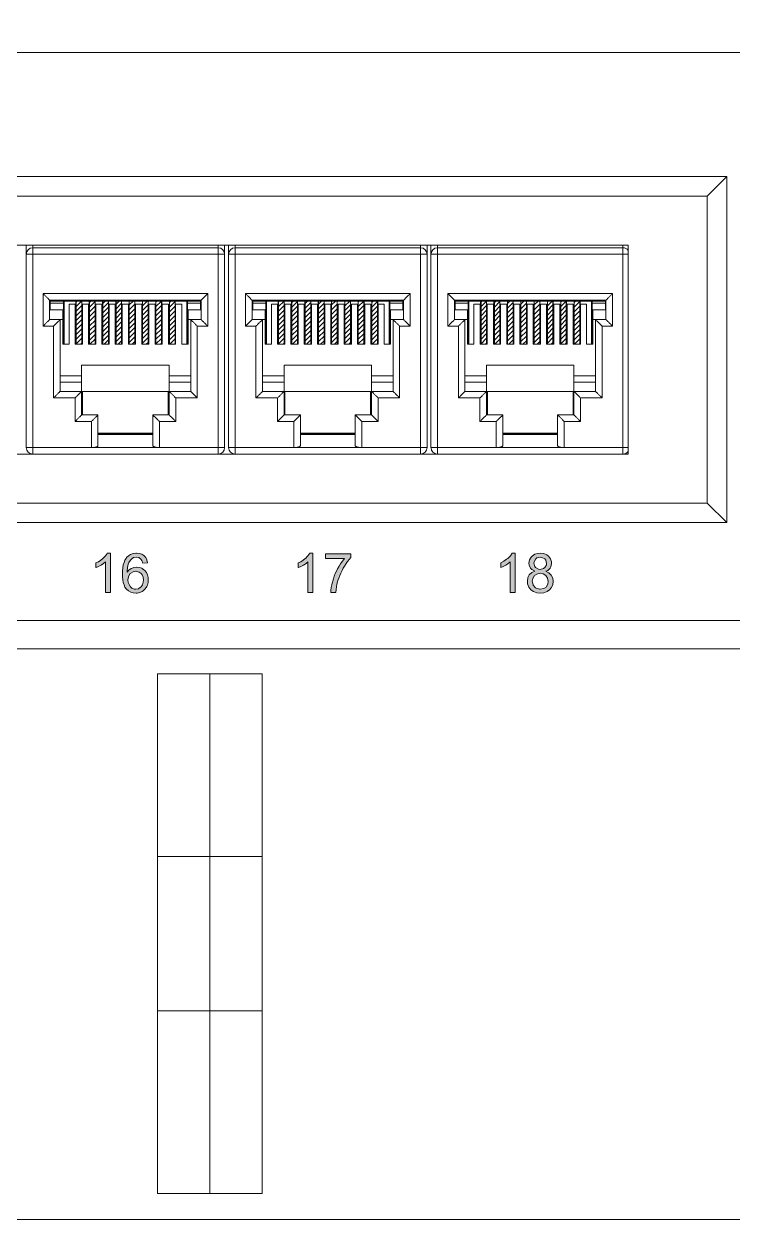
# Model space of a CAD drawing. Header units: millimetres. Extents: x 1256 to 2931, y 3298 to 3694.
# Drawn here: x 1464.18 to 1476.54, y 3593.51 to 3614.61 of the extents above; entities that cross this region are included whole.
import ezdxf

# ---------------------------------------------------------------- set-up
doc = ezdxf.new("R2010")
doc.units = ezdxf.units.MM
doc.layers.get('0').update_dxf_attribs({"color": 250, "lineweight": 5})
for name, color, linetype, lineweight in [('(B) 1U - NVR', 250, 'Continuous', 5), ('(B) 1U - Patch Panel nº', 250, 'Continuous', 5), ('(C)1U - Gestion Cable', 250, 'Continuous', 5)]:
    doc.layers.add(name, color=color, linetype=linetype, lineweight=lineweight)
pattern_1 = [(45, (22676.06038, 105.91026), (-0.166441777, 0.166441777), [])]
pattern_2 = [(45, (22690.42438, 105.91026), (-0.166441777, 0.166441777), [])]
pattern_3 = [(45, (22704.78838, 105.91026), (-0.166441777, 0.166441777), [])]

# ---------------------------------------------------------------- blocks, each defined once
blk = doc.blocks.new('1U - Peine Cable Rack')
at = {"layer": '(C)1U - Gestion Cable'}
blk.add_lwpolyline([(-5.8, 37.7), (466.8, 37.7, -0.414214), (471.8, 32.7), (471.8, -1, -0.414214), (466.8, -6), (-5.8, -6, -0.414214), (-10.8, -1), (-10.8, 32.7, -0.414214)], format="xyb", close=True, dxfattribs=at)
for points in [[(299, 35.8), (295, 35.8), (295, 21.8), (299, 21.8)], [(299, 35.8), (303, 35.8), (303, 21.8), (299, 21.8)], [(299, 21.8), (295, 21.8), (295, 10), (299, 10)], [(299, 21.8), (303, 21.8), (303, 10), (299, 10)], [(299, 10), (295, 10), (295, -4), (299, -4)], [(299, 10), (303, 10), (303, -4), (299, -4)]]:
    blk.add_lwpolyline(points, close=True, dxfattribs=at)
blk = doc.blocks.new('1U - Patch Panel 24P RJ45')
at = {"layer": '(B) 1U - Patch Panel nº', "lineweight": 5}
h = blk.add_hatch(dxfattribs=at)
h.set_pattern_fill('ANSI31', color=250, scale=0.074137, style=0)
h.set_pattern_definition(pattern_1)
h.paths.add_polyline_path([(23317.461, 717.034), (23317.147, 717.034), (23317.064, 717.026), (23317.064, 713.968), (23317.461, 713.968)])
h = blk.add_hatch(dxfattribs=at)
h.set_pattern_fill('ANSI31', color=250, scale=0.074137, style=0)
h.set_pattern_definition(pattern_1)
h.paths.add_polyline_path([(23318.404, 717.034), (23318.071, 717.034), (23318.007, 717.029), (23318.007, 713.968), (23318.404, 713.968)])
h.paths.add_polyline_path([(23319.343, 717.034), (23318.945, 717.034), (23318.945, 713.968), (23319.343, 713.968)])
h.paths.add_polyline_path([(23320.286, 717.034), (23319.888, 717.034), (23319.888, 713.968), (23320.286, 713.968)])
h.paths.add_polyline_path([(23321.224, 717.034), (23320.826, 717.034), (23320.826, 713.968), (23321.224, 713.968)])
h.paths.add_polyline_path([(23321.77, 713.968), (23322.169, 713.968), (23322.169, 717.034), (23321.77, 717.034)])
h.paths.add_polyline_path([(23322.718, 713.968), (23323.115, 713.968), (23323.115, 717.034), (23322.718, 717.034)])
h = blk.add_hatch(dxfattribs=at)
h.set_pattern_fill('ANSI31', color=250, scale=0.074137, style=0)
h.set_pattern_definition(pattern_1)
h.paths.add_polyline_path([(23323.676, 713.968), (23324.074, 713.968), (23324.074, 717.033), (23324.048, 717.034), (23323.676, 717.034)])
h = blk.add_hatch(dxfattribs=at)
h.set_pattern_fill('ANSI31', color=250, scale=0.074137, style=0)
h.set_pattern_definition(pattern_2)
h.paths.add_polyline_path([(23331.825, 717.034), (23331.511, 717.034), (23331.428, 717.026), (23331.428, 713.968), (23331.825, 713.968)])
h = blk.add_hatch(dxfattribs=at)
h.set_pattern_fill('ANSI31', color=250, scale=0.074137, style=0)
h.set_pattern_definition(pattern_2)
h.paths.add_polyline_path([(23332.768, 717.034), (23332.435, 717.034), (23332.371, 717.029), (23332.371, 713.968), (23332.768, 713.968)])
h.paths.add_polyline_path([(23333.707, 717.034), (23333.309, 717.034), (23333.309, 713.968), (23333.707, 713.968)])
h.paths.add_polyline_path([(23334.65, 717.034), (23334.252, 717.034), (23334.252, 713.968), (23334.65, 713.968)])
h.paths.add_polyline_path([(23335.588, 717.034), (23335.19, 717.034), (23335.19, 713.968), (23335.588, 713.968)])
h.paths.add_polyline_path([(23336.134, 713.968), (23336.533, 713.968), (23336.533, 717.034), (23336.134, 717.034)])
h.paths.add_polyline_path([(23337.082, 713.968), (23337.479, 713.968), (23337.479, 717.034), (23337.082, 717.034)])
h = blk.add_hatch(dxfattribs=at)
h.set_pattern_fill('ANSI31', color=250, scale=0.074137, style=0)
h.set_pattern_definition(pattern_2)
h.paths.add_polyline_path([(23338.04, 713.968), (23338.438, 713.968), (23338.438, 717.033), (23338.412, 717.034), (23338.04, 717.034)])
h = blk.add_hatch(dxfattribs=at)
h.set_pattern_fill('ANSI31', color=250, scale=0.074137, style=0)
h.set_pattern_definition(pattern_3)
h.paths.add_polyline_path([(23346.189, 717.034), (23345.875, 717.034), (23345.792, 717.026), (23345.792, 713.968), (23346.189, 713.968)])
h = blk.add_hatch(dxfattribs=at)
h.set_pattern_fill('ANSI31', color=250, scale=0.074137, style=0)
h.set_pattern_definition(pattern_3)
h.paths.add_polyline_path([(23347.132, 717.034), (23346.799, 717.034), (23346.735, 717.029), (23346.735, 713.968), (23347.132, 713.968)])
h.paths.add_polyline_path([(23348.071, 717.034), (23347.673, 717.034), (23347.673, 713.968), (23348.071, 713.968)])
h.paths.add_polyline_path([(23349.014, 717.034), (23348.616, 717.034), (23348.616, 713.968), (23349.014, 713.968)])
h.paths.add_polyline_path([(23349.952, 717.034), (23349.554, 717.034), (23349.554, 713.968), (23349.952, 713.968)])
h.paths.add_polyline_path([(23350.498, 713.968), (23350.897, 713.968), (23350.897, 717.034), (23350.498, 717.034)])
h.paths.add_polyline_path([(23351.446, 713.968), (23351.843, 713.968), (23351.843, 717.034), (23351.446, 717.034)])
h = blk.add_hatch(dxfattribs=at)
h.set_pattern_fill('ANSI31', color=250, scale=0.074137, style=0)
h.set_pattern_definition(pattern_3)
h.paths.add_polyline_path([(23352.404, 713.968), (23352.802, 713.968), (23352.802, 717.033), (23352.776, 717.034), (23352.404, 717.034)])
h = blk.add_hatch(color=250, dxfattribs=at)
h.paths.add_polyline_path([(23319.486, 699.138), (23319.265, 699.138), (23319.225, 699.065), (23319.112, 698.917), (23318.961, 698.766), (23318.946, 698.753), (23318.801, 698.638), (23318.637, 698.533), (23318.462, 698.44), (23318.462, 698.111), (23318.474, 698.116), (23318.637, 698.186), (23318.821, 698.287), (23318.836, 698.294), (23319.006, 698.407), (23319.144, 698.523), (23319.144, 696.346), (23319.486, 696.346)])
h.paths.add_polyline_path([(23321.717, 699.06), (23321.539, 699.117), (23321.338, 699.138), (23321.288, 699.138), (23321.095, 699.11), (23320.924, 699.05), (23320.771, 698.952), (23320.641, 698.819), (23320.598, 698.764), (23320.52, 698.63), (23320.457, 698.475), (23320.407, 698.299), (23320.372, 698.103), (23320.349, 697.885), (23320.342, 697.649), (23320.347, 697.468), (23320.367, 697.25), (23320.405, 697.054), (23320.457, 696.881), (23320.525, 696.735), (23320.613, 696.615), (23320.638, 696.585), (23320.779, 696.459), (23320.937, 696.371), (23321.017, 696.346), (23321.595, 696.346), (23321.755, 696.419), (23321.825, 696.467), (23321.958, 696.597), (23322.064, 696.763), (23322.112, 696.871), (23322.159, 697.054), (23322.177, 697.25), (23322.167, 697.403), (23322.124, 697.591), (23322.049, 697.754), (23321.938, 697.9), (23321.873, 697.963), (23321.717, 698.066), (23321.544, 698.128), (23321.356, 698.151), (23321.351, 698.151), (23321.163, 698.126), (23320.982, 698.058), (23320.957, 698.046), (23320.806, 697.933), (23320.681, 697.779), (23320.683, 697.875), (23320.701, 698.091), (23320.731, 698.274), (23320.779, 698.422), (23320.801, 698.475), (23320.904, 698.641), (23321.032, 698.766), (23321.13, 698.821), (23321.321, 698.857), (23321.507, 698.821), (23321.66, 698.711), (23321.72, 698.62), (23321.788, 698.42), (23322.127, 698.447), (23322.127, 698.457), (23322.079, 698.653), (23321.996, 698.819), (23321.878, 698.954), (23321.868, 698.962)])
h.paths.add_polyline_path([(23321.348, 697.845), (23321.527, 697.797), (23321.675, 697.684), (23321.738, 697.601), (23321.805, 697.433), (23321.828, 697.23), (23321.818, 697.082), (23321.768, 696.901), (23321.672, 696.755), (23321.637, 696.718), (23321.481, 696.615), (23321.301, 696.58), (23321.195, 696.592), (23321.02, 696.665), (23320.919, 696.748), (23320.811, 696.911), (23320.759, 697.059), (23320.736, 697.247), (23320.741, 697.355), (23320.794, 697.536), (23320.897, 697.684), (23320.942, 697.727), (23321.102, 697.817), (23321.288, 697.85)], flags=16)
h.paths.add_polyline_path([(23321.584, 696.341), (23321.595, 696.346), (23321.017, 696.346), (23321.112, 696.316), (23321.308, 696.298), (23321.396, 696.303)])
h = blk.add_hatch(color=250, dxfattribs=at)
h.paths.add_polyline_path([(23333.849, 699.138), (23333.628, 699.138), (23333.587, 699.065), (23333.477, 698.917), (23333.326, 698.766), (23333.311, 698.753), (23333.163, 698.638), (23333.003, 698.533), (23332.824, 698.44), (23332.824, 698.111), (23332.837, 698.116), (23333.003, 698.186), (23333.186, 698.287), (23333.198, 698.294), (23333.372, 698.407), (23333.507, 698.523), (23333.507, 696.346), (23333.849, 696.346)])
h.paths.add_polyline_path([(23336.542, 699.09), (23334.745, 699.09), (23334.745, 698.764), (23336.105, 698.764), (23336.043, 698.691), (23335.932, 698.548), (23335.824, 698.389), (23335.719, 698.219), (23335.616, 698.036), (23335.528, 697.862), (23335.448, 697.687), (23335.377, 697.506), (23335.315, 697.325), (23335.262, 697.139), (23335.252, 697.104), (23335.202, 696.891), (23335.166, 696.693), (23335.141, 696.512), (23335.134, 696.346), (23335.482, 696.346), (23335.503, 696.552), (23335.53, 696.748), (23335.568, 696.934), (23335.613, 697.112), (23335.636, 697.187), (23335.696, 697.368), (23335.764, 697.549), (23335.842, 697.724), (23335.925, 697.9), (23336.017, 698.073), (23336.1, 698.219), (23336.211, 698.395), (23336.321, 698.555), (23336.432, 698.698), (23336.542, 698.826)])
h = blk.add_hatch(color=250, dxfattribs=at)
h.paths.add_polyline_path([(23348.21, 699.138), (23347.989, 699.138), (23347.87, 698.957), (23347.684, 698.767), (23347.609, 698.701), (23347.411, 698.559), (23347.185, 698.44), (23347.185, 698.109), (23347.313, 698.162), (23347.548, 698.285), (23347.684, 698.374), (23347.866, 698.519), (23347.866, 696.346), (23348.21, 696.346)])
h.paths.add_polyline_path([(23350.79, 698.511), (23350.719, 698.736), (23350.573, 698.926), (23350.459, 699.019), (23350.242, 699.107), (23349.986, 699.138), (23349.827, 699.125), (23349.597, 699.058), (23349.407, 698.93), (23349.345, 698.864), (23349.231, 698.661), (23349.191, 698.422), (23349.2, 698.294), (23349.292, 698.073), (23349.385, 697.976), (23349.606, 697.852), (23349.39, 697.764), (23349.217, 697.605), (23349.111, 697.402), (23349.076, 697.15), (23349.098, 696.951), (23349.182, 696.73), (23349.332, 696.545), (23349.332, 696.54), (23349.518, 696.408), (23349.68, 696.346), (23350.309, 696.346), (23350.472, 696.408), (23350.657, 696.54), (23350.777, 696.686), (23350.874, 696.898), (23350.909, 697.141), (23350.878, 697.371), (23350.777, 697.583), (23350.613, 697.742), (23350.383, 697.852), (23350.525, 697.919), (23350.693, 698.073), (23350.746, 698.17), (23350.794, 698.409)])
h.paths.add_polyline_path([(23350.445, 698.413), (23350.432, 698.316), (23350.317, 698.109), (23350.229, 698.042), (23349.995, 697.985), (23349.867, 697.998), (23349.663, 698.109), (23349.597, 698.197), (23349.54, 698.431), (23349.549, 698.528), (23349.668, 698.731), (23349.756, 698.798), (23349.99, 698.855), (23350.11, 698.842), (23350.317, 698.731), (23350.383, 698.643)], flags=16)
h.paths.add_polyline_path([(23350.198, 697.671), (23350.397, 697.543), (23350.512, 697.375), (23350.56, 697.137), (23350.525, 696.934), (23350.401, 696.735), (23350.238, 696.624), (23349.995, 696.58), (23349.933, 696.58), (23349.703, 696.655), (23349.655, 696.686), (23349.5, 696.867), (23349.478, 696.912), (23349.429, 697.15), (23349.46, 697.349), (23349.588, 697.548), (23349.747, 697.658), (23349.986, 697.707)], flags=16)
h.paths.add_polyline_path([(23350.251, 696.324), (23350.309, 696.346), (23349.68, 696.346), (23349.739, 696.324), (23349.995, 696.298)])
at = {"layer": '(B) 1U - Patch Panel nº', "color": 250, "lineweight": 5}
for p, q in [((23319.112, 698.917), (23318.961, 698.766)), ((23319.225, 699.065), (23319.112, 698.917)), ((23319.265, 699.138), (23319.225, 699.065)), ((23319.486, 699.138), (23319.265, 699.138)), ((23319.486, 696.346), (23319.486, 699.138)), ((23320.771, 698.952), (23320.641, 698.819)), ((23320.924, 699.05), (23320.771, 698.952)), ((23321.095, 699.11), (23320.924, 699.05)), ((23321.288, 699.138), (23321.095, 699.11)), ((23321.338, 699.138), (23321.288, 699.138)), ((23321.539, 699.117), (23321.338, 699.138)), ((23321.717, 699.06), (23321.539, 699.117)), ((23321.868, 698.962), (23321.717, 699.06)), ((23321.878, 698.954), (23321.868, 698.962)), ((23321.996, 698.819), (23321.878, 698.954)), ((23333.477, 698.917), (23333.326, 698.766)), ((23333.587, 699.065), (23333.477, 698.917)), ((23333.628, 699.138), (23333.587, 699.065)), ((23333.849, 699.138), (23333.628, 699.138)), ((23333.849, 696.346), (23333.849, 699.138)), ((23334.745, 699.09), (23334.745, 698.764)), ((23336.542, 699.09), (23334.745, 699.09)), ((23336.542, 698.826), (23336.542, 699.09)), ((23347.87, 698.957), (23347.684, 698.767)), ((23347.989, 699.138), (23347.87, 698.957)), ((23348.21, 699.138), (23347.989, 699.138)), ((23348.21, 696.346), (23348.21, 699.138)), ((23349.345, 698.864), (23349.231, 698.661)), ((23349.407, 698.93), (23349.345, 698.864)), ((23349.597, 699.058), (23349.407, 698.93)), ((23349.827, 699.125), (23349.597, 699.058)), ((23349.986, 699.138), (23349.827, 699.125)), ((23350.242, 699.107), (23349.986, 699.138)), ((23350.459, 699.019), (23350.242, 699.107)), ((23350.573, 698.926), (23350.459, 699.019)), ((23350.719, 698.736), (23350.573, 698.926)), ((23318.637, 698.533), (23318.462, 698.44)), ((23318.462, 698.44), (23318.462, 698.111)), ((23318.462, 698.111), (23318.474, 698.116)), ((23318.474, 698.116), (23318.637, 698.186)), ((23318.801, 698.638), (23318.637, 698.533)), ((23318.637, 698.186), (23318.821, 698.287)), ((23318.946, 698.753), (23318.801, 698.638)), ((23318.821, 698.287), (23318.836, 698.294)), ((23318.836, 698.294), (23319.006, 698.407)), ((23318.961, 698.766), (23318.946, 698.753)), ((23319.006, 698.407), (23319.144, 698.523)), ((23319.144, 698.523), (23319.144, 696.346)), ((23320.372, 698.103), (23320.349, 697.885)), ((23320.407, 698.299), (23320.372, 698.103)), ((23320.457, 698.475), (23320.407, 698.299)), ((23320.52, 698.63), (23320.457, 698.475)), ((23320.598, 698.764), (23320.52, 698.63)), ((23320.641, 698.819), (23320.598, 698.764)), ((23320.683, 697.875), (23320.701, 698.091)), ((23320.701, 698.091), (23320.731, 698.274)), ((23320.731, 698.274), (23320.779, 698.422)), ((23320.779, 698.422), (23320.801, 698.475)), ((23320.801, 698.475), (23320.904, 698.641)), ((23320.957, 698.046), (23320.806, 697.933)), ((23320.904, 698.641), (23321.032, 698.766)), ((23320.982, 698.058), (23320.957, 698.046)), ((23321.163, 698.126), (23320.982, 698.058)), ((23321.032, 698.766), (23321.13, 698.821)), ((23321.13, 698.821), (23321.318, 698.856)), ((23321.351, 698.151), (23321.163, 698.126)), ((23321.318, 698.856), (23321.323, 698.856)), ((23321.323, 698.856), (23321.507, 698.821)), ((23321.356, 698.151), (23321.351, 698.151)), ((23321.544, 698.128), (23321.356, 698.151)), ((23321.507, 698.821), (23321.66, 698.711)), ((23321.717, 698.066), (23321.544, 698.128)), ((23321.66, 698.711), (23321.72, 698.62)), ((23321.873, 697.963), (23321.717, 698.066)), ((23321.72, 698.62), (23321.788, 698.42)), ((23321.788, 698.42), (23322.127, 698.447)), ((23322.079, 698.653), (23321.996, 698.819)), ((23322.127, 698.457), (23322.079, 698.653)), ((23322.127, 698.447), (23322.127, 698.457)), ((23333.003, 698.533), (23332.824, 698.44)), ((23332.824, 698.44), (23332.824, 698.111)), ((23332.824, 698.111), (23332.837, 698.116)), ((23332.837, 698.116), (23333.003, 698.186)), ((23333.163, 698.638), (23333.003, 698.533)), ((23333.003, 698.186), (23333.186, 698.287)), ((23333.311, 698.753), (23333.163, 698.638)), ((23333.186, 698.287), (23333.198, 698.294)), ((23333.198, 698.294), (23333.372, 698.407)), ((23333.326, 698.766), (23333.311, 698.753)), ((23333.372, 698.407), (23333.507, 698.523)), ((23333.507, 698.523), (23333.507, 696.346)), ((23334.745, 698.764), (23336.105, 698.764)), ((23335.616, 698.036), (23335.528, 697.862)), ((23335.719, 698.219), (23335.616, 698.036)), ((23335.616, 698.036), (23335.616, 698.036)), ((23335.824, 698.389), (23335.719, 698.219)), ((23335.932, 698.548), (23335.824, 698.389)), ((23335.925, 697.9), (23336.017, 698.073)), ((23336.043, 698.691), (23335.932, 698.548)), ((23336.017, 698.073), (23336.1, 698.219)), ((23336.105, 698.764), (23336.043, 698.691)), ((23336.1, 698.219), (23336.211, 698.395)), ((23336.211, 698.395), (23336.321, 698.555)), ((23336.321, 698.555), (23336.432, 698.698)), ((23336.432, 698.698), (23336.542, 698.826)), ((23347.411, 698.559), (23347.185, 698.44)), ((23347.185, 698.44), (23347.185, 698.109)), ((23347.185, 698.109), (23347.313, 698.162)), ((23347.313, 698.162), (23347.548, 698.285)), ((23347.609, 698.701), (23347.411, 698.559)), ((23347.548, 698.285), (23347.684, 698.374)), ((23347.684, 698.767), (23347.609, 698.701)), ((23347.684, 698.374), (23347.866, 698.519)), ((23347.866, 698.519), (23347.866, 696.346)), ((23349.231, 698.661), (23349.191, 698.422)), ((23349.191, 698.422), (23349.2, 698.294)), ((23349.2, 698.294), (23349.292, 698.073)), ((23349.292, 698.073), (23349.385, 697.976)), ((23349.54, 698.431), (23349.549, 698.528)), ((23349.597, 698.197), (23349.54, 698.431)), ((23349.549, 698.528), (23349.668, 698.731)), ((23349.663, 698.109), (23349.597, 698.197)), ((23349.867, 697.998), (23349.663, 698.109)), ((23349.668, 698.731), (23349.756, 698.798)), ((23349.756, 698.798), (23349.99, 698.855)), ((23349.99, 698.855), (23350.11, 698.842)), ((23350.229, 698.042), (23349.995, 697.985)), ((23350.11, 698.842), (23350.317, 698.731)), ((23350.317, 698.109), (23350.229, 698.042)), ((23350.317, 698.731), (23350.383, 698.643)), ((23350.432, 698.316), (23350.317, 698.109)), ((23350.383, 698.643), (23350.445, 698.413)), ((23350.445, 698.413), (23350.432, 698.316)), ((23350.525, 697.919), (23350.693, 698.073)), ((23350.693, 698.073), (23350.746, 698.17)), ((23350.79, 698.511), (23350.719, 698.736)), ((23350.746, 698.17), (23350.794, 698.409)), ((23350.794, 698.409), (23350.79, 698.511)), ((23320.349, 697.885), (23320.342, 697.649)), ((23320.342, 697.649), (23320.347, 697.468)), ((23320.347, 697.468), (23320.367, 697.25)), ((23320.367, 697.25), (23320.405, 697.054)), ((23320.806, 697.933), (23320.681, 697.779)), ((23320.681, 697.779), (23320.683, 697.875)), ((23320.736, 697.247), (23320.741, 697.355)), ((23320.759, 697.059), (23320.736, 697.247)), ((23320.741, 697.355), (23320.794, 697.536)), ((23320.794, 697.536), (23320.897, 697.684)), ((23320.897, 697.684), (23320.942, 697.727)), ((23320.942, 697.727), (23321.102, 697.817)), ((23321.102, 697.817), (23321.288, 697.85)), ((23321.288, 697.85), (23321.348, 697.845)), ((23321.348, 697.845), (23321.527, 697.797)), ((23321.527, 697.797), (23321.675, 697.684)), ((23321.675, 697.684), (23321.738, 697.601)), ((23321.738, 697.601), (23321.805, 697.433)), ((23321.805, 697.433), (23321.828, 697.23)), ((23321.828, 697.23), (23321.818, 697.082)), ((23321.938, 697.9), (23321.873, 697.963)), ((23322.049, 697.754), (23321.938, 697.9)), ((23322.124, 697.591), (23322.049, 697.754)), ((23322.167, 697.403), (23322.124, 697.591)), ((23322.159, 697.054), (23322.177, 697.25)), ((23322.177, 697.25), (23322.167, 697.403)), ((23335.315, 697.325), (23335.262, 697.139)), ((23335.377, 697.506), (23335.315, 697.325)), ((23335.448, 697.687), (23335.377, 697.506)), ((23335.528, 697.862), (23335.448, 697.687)), ((23335.613, 697.112), (23335.636, 697.187)), ((23335.636, 697.187), (23335.696, 697.368)), ((23335.696, 697.368), (23335.764, 697.549)), ((23335.764, 697.549), (23335.842, 697.724)), ((23335.842, 697.724), (23335.925, 697.9)), ((23349.111, 697.402), (23349.076, 697.15)), ((23349.076, 697.15), (23349.098, 696.951)), ((23349.217, 697.605), (23349.111, 697.402)), ((23349.39, 697.764), (23349.217, 697.605)), ((23349.385, 697.976), (23349.606, 697.852)), ((23349.606, 697.852), (23349.39, 697.764)), ((23349.429, 697.15), (23349.46, 697.349)), ((23349.478, 696.912), (23349.429, 697.15)), ((23349.46, 697.349), (23349.588, 697.548)), ((23349.588, 697.548), (23349.747, 697.658)), ((23349.747, 697.658), (23349.986, 697.707)), ((23349.995, 697.985), (23349.867, 697.998)), ((23349.986, 697.707), (23350.198, 697.671)), ((23350.198, 697.671), (23350.397, 697.543)), ((23350.383, 697.852), (23350.525, 697.919)), ((23350.613, 697.742), (23350.383, 697.852)), ((23350.397, 697.543), (23350.512, 697.375)), ((23350.512, 697.375), (23350.56, 697.137)), ((23350.777, 697.583), (23350.613, 697.742)), ((23350.878, 697.371), (23350.777, 697.583)), ((23350.909, 697.141), (23350.878, 697.371)), ((23319.144, 696.346), (23319.486, 696.346)), ((23320.405, 697.054), (23320.457, 696.881)), ((23320.457, 696.881), (23320.525, 696.735)), ((23320.525, 696.735), (23320.613, 696.615)), ((23320.613, 696.615), (23320.638, 696.585)), ((23320.638, 696.585), (23320.779, 696.459)), ((23320.811, 696.911), (23320.759, 697.059)), ((23320.779, 696.459), (23320.937, 696.371)), ((23320.919, 696.748), (23320.811, 696.911)), ((23321.02, 696.665), (23320.919, 696.748)), ((23320.937, 696.371), (23321.112, 696.316)), ((23321.195, 696.592), (23321.02, 696.665)), ((23321.112, 696.316), (23321.308, 696.298)), ((23321.301, 696.58), (23321.195, 696.592)), ((23321.481, 696.615), (23321.301, 696.58)), ((23321.308, 696.298), (23321.396, 696.303)), ((23321.396, 696.303), (23321.584, 696.341)), ((23321.637, 696.718), (23321.481, 696.615)), ((23321.584, 696.341), (23321.755, 696.419)), ((23321.672, 696.755), (23321.637, 696.718)), ((23321.768, 696.901), (23321.672, 696.755)), ((23321.755, 696.419), (23321.825, 696.467)), ((23321.818, 697.082), (23321.768, 696.901)), ((23321.825, 696.467), (23321.958, 696.597)), ((23321.958, 696.597), (23322.064, 696.763)), ((23322.064, 696.763), (23322.112, 696.871)), ((23322.112, 696.871), (23322.159, 697.054)), ((23333.507, 696.346), (23333.849, 696.346)), ((23335.141, 696.512), (23335.134, 696.346)), ((23335.134, 696.346), (23335.483, 696.346)), ((23335.166, 696.693), (23335.141, 696.512)), ((23335.202, 696.891), (23335.166, 696.693)), ((23335.252, 697.104), (23335.202, 696.891)), ((23335.262, 697.139), (23335.252, 697.104)), ((23335.483, 696.351), (23335.503, 696.552)), ((23335.483, 696.346), (23335.483, 696.351)), ((23335.503, 696.552), (23335.53, 696.748)), ((23335.53, 696.748), (23335.568, 696.934)), ((23335.568, 696.934), (23335.613, 697.112)), ((23347.866, 696.346), (23348.21, 696.346)), ((23349.098, 696.951), (23349.182, 696.73)), ((23349.182, 696.73), (23349.332, 696.545)), ((23349.332, 696.545), (23349.332, 696.54)), ((23349.332, 696.54), (23349.518, 696.408)), ((23349.5, 696.867), (23349.478, 696.912)), ((23349.655, 696.686), (23349.5, 696.867)), ((23349.518, 696.408), (23349.739, 696.324)), ((23349.703, 696.655), (23349.655, 696.686)), ((23349.933, 696.58), (23349.703, 696.655)), ((23349.739, 696.324), (23349.995, 696.298)), ((23349.995, 696.58), (23349.933, 696.58)), ((23350.238, 696.624), (23349.995, 696.58)), ((23349.995, 696.298), (23350.251, 696.324)), ((23350.401, 696.735), (23350.238, 696.624)), ((23350.251, 696.324), (23350.472, 696.408)), ((23350.525, 696.934), (23350.401, 696.735)), ((23350.472, 696.408), (23350.657, 696.54)), ((23350.56, 697.137), (23350.525, 696.934)), ((23350.657, 696.54), (23350.777, 696.686)), ((23350.777, 696.686), (23350.874, 696.898)), ((23350.874, 696.898), (23350.909, 697.141))]:
    blk.add_line(p, q, dxfattribs=at)
at = {"color": 250, "linetype": 'Continuous', "lineweight": 5}
for p, q in [((23468.04, 734.668), (23057.508, 734.668)), ((23363.229, 725.864), (23263.052, 725.864)), ((23363.229, 725.864), (23361.839, 724.474)), ((23363.229, 701.306), (23363.229, 725.864)), ((23361.839, 724.474), (23264.442, 724.474)), ((23361.839, 702.696), (23361.839, 724.474)), ((23356.233, 720.999), (23270.049, 720.999)), ((23313.511, 706.635), (23313.511, 720.999)), ((23313.511, 720.35), (23327.597, 720.35)), ((23313.975, 706.171), (23313.975, 720.999)), ((23313.975, 720.813), (23327.134, 720.813)), ((23327.134, 706.171), (23327.134, 720.999)), ((23327.597, 706.635), (23327.597, 720.999)), ((23327.875, 706.635), (23327.875, 720.999)), ((23327.875, 720.35), (23341.961, 720.35)), ((23328.339, 706.171), (23328.339, 720.999)), ((23328.339, 720.813), (23341.498, 720.813)), ((23341.498, 706.171), (23341.498, 720.999)), ((23341.961, 706.635), (23341.961, 720.999)), ((23342.239, 706.635), (23342.239, 720.999)), ((23342.239, 720.35), (23356.233, 720.35)), ((23342.703, 706.171), (23342.703, 720.999)), ((23342.703, 720.813), (23355.862, 720.813)), ((23355.862, 706.171), (23355.862, 720.999)), ((23356.233, 706.171), (23356.233, 720.999)), ((23314.716, 717.558), (23326.393, 717.558)), ((23314.716, 715.253), (23314.716, 717.558)), ((23315.179, 717.095), (23325.929, 717.095)), ((23315.179, 717.095), (23315.179, 717.094)), ((23315.179, 715.716), (23315.179, 717.094)), ((23315.179, 717.034), (23325.929, 717.034)), ((23315.226, 716.41), (23315.226, 717.034)), ((23316.152, 713.968), (23316.152, 717.034)), ((23316.199, 717.034), (23316.199, 713.968)), ((23317.031, 717.034), (23317.031, 713.968)), ((23317.147, 717.034), (23317.064, 717.026)), ((23317.064, 717.034), (23317.064, 713.968)), ((23317.461, 717.034), (23317.461, 713.968)), ((23317.979, 717.034), (23317.979, 713.968)), ((23318.071, 717.034), (23318.007, 717.029)), ((23318.007, 717.034), (23318.007, 713.968)), ((23318.404, 717.034), (23318.404, 713.968)), ((23318.93, 717.034), (23318.93, 713.968)), ((23318.945, 717.034), (23318.945, 713.968)), ((23319.343, 717.034), (23319.343, 713.968)), ((23319.877, 717.034), (23319.877, 713.968)), ((23319.888, 717.034), (23319.888, 713.968)), ((23320.286, 717.034), (23320.286, 713.968)), ((23320.826, 717.034), (23320.826, 713.968)), ((23321.224, 717.034), (23321.224, 713.968)), ((23321.228, 717.034), (23321.228, 713.968)), ((23321.77, 717.034), (23321.77, 713.968)), ((23322.169, 717.034), (23322.169, 713.968)), ((23322.174, 717.034), (23322.174, 713.968)), ((23322.718, 717.034), (23322.718, 713.968)), ((23323.115, 717.034), (23323.115, 713.968)), ((23323.135, 717.034), (23323.135, 713.968)), ((23323.676, 717.034), (23323.676, 713.968)), ((23324.074, 717.033), (23324.048, 717.034)), ((23324.074, 717.036), (23324.074, 717.033)), ((23324.074, 717.034), (23324.074, 713.968)), ((23324.095, 717.034), (23324.095, 713.968)), ((23324.91, 713.968), (23324.91, 717.034)), ((23324.956, 713.968), (23324.956, 717.034)), ((23325.883, 716.41), (23325.883, 717.034)), ((23325.929, 717.095), (23325.929, 717.094)), ((23325.929, 717.094), (23325.929, 715.716)), ((23326.393, 717.558), (23326.393, 715.253)), ((23329.08, 717.558), (23340.756, 717.558)), ((23329.08, 715.253), (23329.08, 717.558)), ((23329.543, 717.095), (23340.293, 717.095)), ((23329.543, 717.095), (23329.543, 717.094)), ((23329.543, 715.716), (23329.543, 717.094)), ((23329.543, 717.034), (23340.293, 717.034)), ((23329.59, 716.41), (23329.59, 717.034)), ((23330.516, 713.968), (23330.516, 717.034)), ((23330.563, 717.034), (23330.563, 713.968)), ((23331.395, 717.034), (23331.395, 713.968)), ((23331.511, 717.034), (23331.428, 717.026)), ((23331.428, 717.034), (23331.428, 713.968)), ((23331.825, 717.034), (23331.825, 713.968)), ((23332.343, 717.034), (23332.343, 713.968)), ((23332.435, 717.034), (23332.371, 717.029)), ((23332.371, 717.034), (23332.371, 713.968)), ((23332.768, 717.034), (23332.768, 713.968)), ((23333.294, 717.034), (23333.294, 713.968)), ((23333.309, 717.034), (23333.309, 713.968)), ((23333.707, 717.034), (23333.707, 713.968)), ((23334.241, 717.034), (23334.241, 713.968)), ((23334.252, 717.034), (23334.252, 713.968)), ((23334.65, 717.034), (23334.65, 713.968)), ((23335.19, 717.034), (23335.19, 713.968)), ((23335.588, 717.034), (23335.588, 713.968)), ((23335.592, 717.034), (23335.592, 713.968)), ((23336.134, 717.034), (23336.134, 713.968)), ((23336.533, 717.034), (23336.533, 713.968)), ((23336.538, 717.034), (23336.538, 713.968)), ((23337.082, 717.034), (23337.082, 713.968)), ((23337.479, 717.034), (23337.479, 713.968)), ((23337.499, 717.034), (23337.499, 713.968)), ((23338.04, 717.034), (23338.04, 713.968)), ((23338.438, 717.033), (23338.412, 717.034)), ((23338.438, 717.036), (23338.438, 717.033)), ((23338.438, 717.034), (23338.438, 713.968)), ((23338.459, 717.034), (23338.459, 713.968)), ((23339.274, 713.968), (23339.274, 717.034)), ((23339.32, 713.968), (23339.32, 717.034)), ((23340.247, 716.41), (23340.247, 717.034)), ((23340.293, 717.095), (23340.293, 717.094)), ((23340.293, 717.094), (23340.293, 715.716)), ((23340.756, 717.558), (23340.756, 715.253)), ((23343.444, 717.558), (23355.12, 717.558)), ((23343.444, 715.253), (23343.444, 717.558)), ((23343.907, 717.095), (23354.657, 717.095)), ((23343.907, 717.095), (23343.907, 717.094)), ((23343.907, 715.716), (23343.907, 717.094)), ((23343.907, 717.034), (23354.657, 717.034)), ((23343.954, 716.41), (23343.954, 717.034)), ((23344.88, 713.968), (23344.88, 717.034)), ((23344.927, 717.034), (23344.927, 713.968)), ((23345.759, 717.034), (23345.759, 713.968)), ((23345.875, 717.034), (23345.792, 717.026)), ((23345.792, 717.034), (23345.792, 713.968)), ((23346.189, 717.034), (23346.189, 713.968)), ((23346.707, 717.034), (23346.707, 713.968)), ((23346.799, 717.034), (23346.735, 717.029)), ((23346.735, 717.034), (23346.735, 713.968)), ((23347.132, 717.034), (23347.132, 713.968)), ((23347.658, 717.034), (23347.658, 713.968)), ((23347.673, 717.034), (23347.673, 713.968)), ((23348.071, 717.034), (23348.071, 713.968)), ((23348.605, 717.034), (23348.605, 713.968)), ((23348.616, 717.034), (23348.616, 713.968)), ((23349.014, 717.034), (23349.014, 713.968)), ((23349.554, 717.034), (23349.554, 713.968)), ((23349.952, 717.034), (23349.952, 713.968)), ((23349.956, 717.034), (23349.956, 713.968)), ((23350.498, 717.034), (23350.498, 713.968)), ((23350.897, 717.034), (23350.897, 713.968)), ((23350.902, 717.034), (23350.902, 713.968)), ((23351.446, 717.034), (23351.446, 713.968)), ((23351.843, 717.034), (23351.843, 713.968)), ((23351.863, 717.034), (23351.863, 713.968)), ((23352.404, 717.034), (23352.404, 713.968)), ((23352.802, 717.033), (23352.776, 717.034)), ((23352.802, 717.036), (23352.802, 717.033)), ((23352.802, 717.034), (23352.802, 713.968)), ((23352.823, 717.034), (23352.823, 713.968)), ((23353.638, 713.968), (23353.638, 717.034)), ((23353.684, 713.968), (23353.684, 717.034)), ((23354.611, 716.41), (23354.611, 717.034)), ((23354.657, 717.095), (23354.657, 717.094)), ((23354.657, 717.094), (23354.657, 715.716)), ((23355.12, 717.558), (23355.12, 715.253)), ((23315.179, 716.82), (23315.226, 716.82)), ((23316.152, 716.874), (23315.226, 716.874)), ((23316.152, 716.41), (23315.226, 716.41)), ((23316.106, 716.41), (23316.106, 713.968)), ((23316.555, 716.822), (23316.991, 716.822)), ((23316.555, 713.968), (23316.555, 716.822)), ((23316.991, 716.818), (23316.555, 716.818)), ((23316.991, 713.968), (23316.991, 716.822)), ((23317.501, 716.822), (23317.936, 716.822)), ((23317.501, 713.968), (23317.501, 716.822)), ((23317.936, 716.818), (23317.501, 716.818)), ((23317.936, 713.968), (23317.936, 716.822)), ((23318.446, 716.822), (23318.882, 716.822)), ((23318.446, 713.968), (23318.446, 716.822)), ((23318.882, 716.818), (23318.446, 716.818)), ((23318.882, 713.968), (23318.882, 716.822)), ((23319.391, 716.822), (23319.827, 716.822)), ((23319.391, 713.968), (23319.391, 716.822)), ((23319.827, 716.818), (23319.391, 716.818)), ((23319.827, 713.968), (23319.827, 716.822)), ((23320.336, 716.822), (23320.772, 716.822)), ((23320.336, 713.968), (23320.336, 716.822)), ((23320.772, 716.818), (23320.336, 716.818)), ((23320.772, 713.968), (23320.772, 716.822)), ((23321.282, 716.822), (23321.717, 716.822)), ((23321.282, 713.968), (23321.282, 716.822)), ((23321.717, 716.818), (23321.282, 716.818)), ((23321.717, 713.968), (23321.717, 716.822)), ((23322.227, 716.822), (23322.662, 716.822)), ((23322.227, 713.968), (23322.227, 716.822)), ((23322.662, 716.818), (23322.227, 716.818)), ((23322.662, 713.968), (23322.662, 716.822)), ((23323.172, 716.822), (23323.608, 716.822)), ((23323.172, 713.968), (23323.172, 716.822)), ((23323.608, 716.818), (23323.172, 716.818)), ((23323.608, 713.968), (23323.608, 716.822)), ((23324.117, 716.822), (23324.553, 716.822)), ((23324.117, 713.968), (23324.117, 716.822)), ((23324.553, 716.818), (23324.117, 716.818)), ((23324.553, 713.968), (23324.553, 716.822)), ((23324.956, 716.874), (23325.883, 716.874)), ((23325.883, 716.41), (23324.956, 716.41)), ((23325.002, 716.41), (23325.002, 713.968)), ((23325.929, 716.82), (23325.883, 716.82)), ((23329.543, 716.82), (23329.59, 716.82)), ((23330.516, 716.874), (23329.59, 716.874)), ((23330.516, 716.41), (23329.59, 716.41)), ((23330.47, 716.41), (23330.47, 713.968)), ((23330.919, 716.822), (23331.355, 716.822)), ((23330.919, 713.968), (23330.919, 716.822)), ((23331.355, 716.818), (23330.919, 716.818)), ((23331.355, 713.968), (23331.355, 716.822)), ((23331.865, 716.822), (23332.3, 716.822)), ((23331.865, 713.968), (23331.865, 716.822)), ((23332.3, 716.818), (23331.865, 716.818)), ((23332.3, 713.968), (23332.3, 716.822)), ((23332.81, 716.822), (23333.246, 716.822)), ((23332.81, 713.968), (23332.81, 716.822)), ((23333.246, 716.818), (23332.81, 716.818)), ((23333.246, 713.968), (23333.246, 716.822)), ((23333.755, 716.822), (23334.191, 716.822)), ((23333.755, 713.968), (23333.755, 716.822)), ((23334.191, 716.818), (23333.755, 716.818)), ((23334.191, 713.968), (23334.191, 716.822)), ((23334.7, 716.822), (23335.136, 716.822)), ((23334.7, 713.968), (23334.7, 716.822)), ((23335.136, 716.818), (23334.7, 716.818)), ((23335.136, 713.968), (23335.136, 716.822)), ((23335.646, 716.822), (23336.081, 716.822)), ((23335.646, 713.968), (23335.646, 716.822)), ((23336.081, 716.818), (23335.646, 716.818)), ((23336.081, 713.968), (23336.081, 716.822)), ((23336.591, 716.822), (23337.026, 716.822)), ((23336.591, 713.968), (23336.591, 716.822)), ((23337.026, 716.818), (23336.591, 716.818)), ((23337.026, 713.968), (23337.026, 716.822)), ((23337.536, 716.822), (23337.972, 716.822)), ((23337.536, 713.968), (23337.536, 716.822)), ((23337.972, 716.818), (23337.536, 716.818)), ((23337.972, 713.968), (23337.972, 716.822)), ((23338.481, 716.822), (23338.917, 716.822)), ((23338.481, 713.968), (23338.481, 716.822)), ((23338.917, 716.818), (23338.481, 716.818)), ((23338.917, 713.968), (23338.917, 716.822)), ((23339.32, 716.874), (23340.247, 716.874)), ((23340.247, 716.41), (23339.32, 716.41)), ((23339.366, 716.41), (23339.366, 713.968)), ((23340.293, 716.82), (23340.247, 716.82)), ((23343.907, 716.82), (23343.954, 716.82)), ((23344.88, 716.874), (23343.954, 716.874)), ((23344.88, 716.41), (23343.954, 716.41)), ((23344.834, 716.41), (23344.834, 713.968)), ((23345.283, 716.822), (23345.719, 716.822)), ((23345.283, 713.968), (23345.283, 716.822)), ((23345.719, 716.818), (23345.283, 716.818)), ((23345.719, 713.968), (23345.719, 716.822)), ((23346.229, 716.822), (23346.664, 716.822)), ((23346.229, 713.968), (23346.229, 716.822)), ((23346.664, 716.818), (23346.229, 716.818)), ((23346.664, 713.968), (23346.664, 716.822)), ((23347.174, 716.822), (23347.61, 716.822)), ((23347.174, 713.968), (23347.174, 716.822)), ((23347.61, 716.818), (23347.174, 716.818)), ((23347.61, 713.968), (23347.61, 716.822)), ((23348.119, 716.822), (23348.555, 716.822)), ((23348.119, 713.968), (23348.119, 716.822)), ((23348.555, 716.818), (23348.119, 716.818)), ((23348.555, 713.968), (23348.555, 716.822)), ((23349.064, 716.822), (23349.5, 716.822)), ((23349.064, 713.968), (23349.064, 716.822)), ((23349.5, 716.818), (23349.064, 716.818)), ((23349.5, 713.968), (23349.5, 716.822)), ((23350.01, 716.822), (23350.445, 716.822)), ((23350.01, 713.968), (23350.01, 716.822)), ((23350.445, 716.818), (23350.01, 716.818)), ((23350.445, 713.968), (23350.445, 716.822)), ((23350.955, 716.822), (23351.39, 716.822)), ((23350.955, 713.968), (23350.955, 716.822)), ((23351.39, 716.818), (23350.955, 716.818)), ((23351.39, 713.968), (23351.39, 716.822)), ((23351.9, 716.822), (23352.336, 716.822)), ((23351.9, 713.968), (23351.9, 716.822)), ((23352.336, 716.818), (23351.9, 716.818)), ((23352.336, 713.968), (23352.336, 716.822)), ((23352.845, 716.822), (23353.281, 716.822)), ((23352.845, 713.968), (23352.845, 716.822)), ((23353.281, 716.818), (23352.845, 716.818)), ((23353.281, 713.968), (23353.281, 716.822)), ((23353.684, 716.874), (23354.611, 716.874)), ((23354.611, 716.41), (23353.684, 716.41)), ((23353.73, 716.41), (23353.73, 713.968)), ((23354.657, 716.82), (23354.611, 716.82)), ((23315.457, 715.253), (23314.716, 715.253)), ((23315.179, 715.716), (23316.106, 715.716)), ((23315.457, 710.156), (23315.457, 715.253)), ((23315.921, 710.619), (23315.921, 715.716)), ((23325.929, 715.716), (23325.002, 715.716)), ((23325.188, 715.716), (23325.188, 710.619)), ((23326.393, 715.253), (23325.651, 715.253)), ((23325.651, 715.253), (23325.651, 710.156)), ((23329.821, 715.253), (23329.08, 715.253)), ((23329.543, 715.716), (23330.47, 715.716)), ((23329.821, 710.156), (23329.821, 715.253)), ((23330.285, 710.619), (23330.285, 715.716)), ((23340.293, 715.716), (23339.366, 715.716)), ((23339.552, 715.716), (23339.552, 710.619)), ((23340.756, 715.253), (23340.015, 715.253)), ((23340.015, 715.253), (23340.015, 710.156)), ((23344.185, 715.253), (23343.444, 715.253)), ((23343.907, 715.716), (23344.834, 715.716)), ((23344.185, 710.156), (23344.185, 715.253)), ((23344.649, 710.619), (23344.649, 715.716)), ((23354.657, 715.716), (23353.73, 715.716)), ((23353.916, 715.716), (23353.916, 710.619)), ((23355.12, 715.253), (23354.379, 715.253)), ((23354.379, 715.253), (23354.379, 710.156)), ((23316.555, 713.968), (23316.106, 713.968)), ((23317.501, 713.968), (23316.991, 713.968)), ((23318.446, 713.968), (23317.936, 713.968)), ((23319.391, 713.968), (23318.882, 713.968)), ((23320.336, 713.968), (23319.827, 713.968)), ((23321.282, 713.968), (23320.772, 713.968)), ((23322.227, 713.968), (23321.717, 713.968)), ((23323.172, 713.968), (23322.662, 713.968)), ((23324.117, 713.968), (23323.608, 713.968)), ((23325.002, 713.968), (23324.553, 713.968)), ((23330.919, 713.968), (23330.47, 713.968)), ((23331.865, 713.968), (23331.355, 713.968)), ((23332.81, 713.968), (23332.3, 713.968)), ((23333.755, 713.968), (23333.246, 713.968)), ((23334.7, 713.968), (23334.191, 713.968)), ((23335.646, 713.968), (23335.136, 713.968)), ((23336.591, 713.968), (23336.081, 713.968)), ((23337.536, 713.968), (23337.026, 713.968)), ((23338.481, 713.968), (23337.972, 713.968)), ((23339.366, 713.968), (23338.917, 713.968)), ((23345.283, 713.968), (23344.834, 713.968)), ((23346.229, 713.968), (23345.719, 713.968)), ((23347.174, 713.968), (23346.664, 713.968)), ((23348.119, 713.968), (23347.61, 713.968)), ((23349.064, 713.968), (23348.555, 713.968)), ((23350.01, 713.968), (23349.5, 713.968)), ((23350.955, 713.968), (23350.445, 713.968)), ((23351.9, 713.968), (23351.39, 713.968)), ((23352.845, 713.968), (23352.336, 713.968)), ((23353.73, 713.968), (23353.281, 713.968)), ((23323.659, 712.473), (23317.45, 712.473)), ((23317.45, 708.951), (23317.45, 712.473)), ((23323.659, 708.951), (23323.659, 712.473)), ((23338.023, 712.473), (23331.814, 712.473)), ((23331.814, 708.951), (23331.814, 712.473)), ((23338.023, 708.951), (23338.023, 712.473)), ((23352.387, 712.473), (23346.178, 712.473)), ((23346.178, 708.951), (23346.178, 712.473)), ((23352.387, 708.951), (23352.387, 712.473)), ((23317.45, 711.731), (23315.921, 711.731)), ((23317.45, 711.268), (23315.921, 711.268)), ((23325.188, 711.731), (23323.659, 711.731)), ((23325.188, 711.268), (23323.659, 711.268)), ((23331.814, 711.731), (23330.285, 711.731)), ((23331.814, 711.268), (23330.285, 711.268)), ((23339.552, 711.731), (23338.023, 711.731)), ((23339.552, 711.268), (23338.023, 711.268)), ((23346.178, 711.731), (23344.649, 711.731)), ((23346.178, 711.268), (23344.649, 711.268)), ((23353.916, 711.731), (23352.387, 711.731)), ((23353.916, 711.268), (23352.387, 711.268)), ((23316.986, 710.156), (23315.457, 710.156)), ((23325.188, 710.619), (23315.921, 710.619)), ((23316.986, 708.488), (23316.986, 710.156)), ((23317.468, 710.619), (23317.468, 708.951)), ((23317.514, 710.619), (23317.514, 708.951)), ((23323.594, 708.951), (23323.594, 710.619)), ((23323.64, 708.951), (23323.64, 710.619)), ((23325.651, 710.156), (23324.122, 710.156)), ((23324.122, 710.156), (23324.122, 708.488)), ((23331.35, 710.156), (23329.821, 710.156)), ((23339.552, 710.619), (23330.285, 710.619)), ((23331.35, 708.488), (23331.35, 710.156)), ((23331.832, 710.619), (23331.832, 708.951)), ((23331.878, 710.619), (23331.878, 708.951)), ((23337.958, 708.951), (23337.958, 710.619)), ((23338.004, 708.951), (23338.004, 710.619)), ((23340.015, 710.156), (23338.486, 710.156)), ((23338.486, 710.156), (23338.486, 708.488)), ((23345.714, 710.156), (23344.185, 710.156)), ((23353.916, 710.619), (23344.649, 710.619)), ((23345.714, 708.488), (23345.714, 710.156)), ((23346.196, 710.619), (23346.196, 708.951)), ((23346.242, 710.619), (23346.242, 708.951)), ((23352.322, 708.951), (23352.322, 710.619)), ((23352.368, 708.951), (23352.368, 710.619)), ((23354.379, 710.156), (23352.85, 710.156)), ((23352.85, 710.156), (23352.85, 708.488)), ((23318.145, 708.488), (23316.986, 708.488)), ((23318.608, 708.951), (23317.45, 708.951)), ((23318.145, 708.488), (23318.145, 706.635)), ((23318.608, 708.951), (23318.608, 706.771)), ((23323.659, 708.951), (23322.5, 708.951)), ((23322.5, 706.771), (23322.5, 708.951)), ((23324.122, 708.488), (23322.964, 708.488)), ((23322.964, 706.635), (23322.964, 708.488)), ((23332.509, 708.488), (23331.35, 708.488)), ((23332.972, 708.951), (23331.814, 708.951)), ((23332.509, 708.488), (23332.509, 706.635)), ((23332.972, 708.951), (23332.972, 706.771)), ((23338.023, 708.951), (23336.864, 708.951)), ((23336.864, 706.771), (23336.864, 708.951)), ((23338.486, 708.488), (23337.328, 708.488)), ((23337.328, 706.635), (23337.328, 708.488)), ((23346.873, 708.488), (23345.714, 708.488)), ((23347.336, 708.951), (23346.178, 708.951)), ((23346.873, 708.488), (23346.873, 706.635)), ((23347.336, 708.951), (23347.336, 706.771)), ((23352.387, 708.951), (23351.228, 708.951)), ((23351.228, 706.771), (23351.228, 708.951)), ((23352.85, 708.488), (23351.692, 708.488)), ((23351.692, 706.635), (23351.692, 708.488)), ((23318.608, 707.654), (23322.5, 707.654)), ((23318.608, 707.608), (23322.5, 707.608)), ((23318.608, 707.561), (23322.5, 707.561)), ((23332.972, 707.654), (23336.864, 707.654)), ((23332.972, 707.608), (23336.864, 707.608)), ((23332.972, 707.561), (23336.864, 707.561)), ((23347.336, 707.654), (23351.228, 707.654)), ((23347.336, 707.608), (23351.228, 707.608)), ((23347.336, 707.561), (23351.228, 707.561)), ((23313.511, 706.635), (23327.597, 706.635)), ((23327.875, 706.635), (23341.961, 706.635)), ((23342.239, 706.635), (23356.233, 706.635)), ((23270.049, 706.171), (23356.233, 706.171)), ((23264.442, 702.696), (23361.839, 702.696)), ((23363.229, 701.306), (23361.839, 702.696)), ((23263.052, 701.306), (23363.229, 701.306)), ((23463.87, 694.356), (23061.678, 694.356))]:
    blk.add_line(p, q, dxfattribs=at)
for centre, start, end in [((23313.975, 720.35), 90, 180), ((23327.134, 720.35), 0, 90), ((23328.339, 720.35), 90, 180), ((23341.498, 720.35), 0, 90), ((23342.703, 720.35), 90, 180), ((23355.862, 720.35), 36.23422, 90), ((23313.975, 706.635), 180, 270), ((23327.134, 706.635), 270, 0), ((23328.339, 706.635), 180, 270), ((23341.498, 706.635), 270, 0), ((23342.703, 706.635), 180, 270), ((23355.862, 706.635), 270, 323.26635)]:
    blk.add_arc(centre, 0.463, start, end, dxfattribs=at)
for points, start_tangent, end_tangent in [([(23315.179, 717.095), (23315.163, 717.111), (23315.124, 717.149), (23315.072, 717.202), (23315.009, 717.265), (23314.939, 717.334), (23314.866, 717.408), (23314.79, 717.483), (23314.716, 717.558)], (-0.707107, 0.707107), (-0.707107, 0.707107)), ([(23325.929, 717.095), (23325.946, 717.111), (23325.984, 717.149), (23326.037, 717.202), (23326.1, 717.265), (23326.169, 717.334), (23326.243, 717.408), (23326.318, 717.483), (23326.393, 717.558)], (0.707107, 0.707107), (0.707107, 0.707107)), ([(23329.543, 717.095), (23329.527, 717.111), (23329.488, 717.149), (23329.436, 717.202), (23329.373, 717.265), (23329.303, 717.334), (23329.23, 717.408), (23329.154, 717.483), (23329.08, 717.558)], (-0.707107, 0.707107), (-0.707107, 0.707107)), ([(23340.293, 717.095), (23340.31, 717.111), (23340.348, 717.149), (23340.401, 717.202), (23340.464, 717.265), (23340.533, 717.334), (23340.607, 717.408), (23340.682, 717.483), (23340.756, 717.558)], (0.707107, 0.707107), (0.707107, 0.707107)), ([(23343.907, 717.095), (23343.891, 717.111), (23343.852, 717.149), (23343.8, 717.202), (23343.737, 717.265), (23343.667, 717.334), (23343.594, 717.408), (23343.518, 717.483), (23343.444, 717.558)], (-0.707107, 0.707107), (-0.707107, 0.707107)), ([(23354.657, 717.095), (23354.674, 717.111), (23354.712, 717.149), (23354.765, 717.202), (23354.828, 717.265), (23354.897, 717.334), (23354.971, 717.408), (23355.046, 717.483), (23355.12, 717.558)], (0.707107, 0.707107), (0.707107, 0.707107)), ([(23314.716, 715.253), (23314.791, 715.328), (23314.868, 715.405), (23314.942, 715.479), (23315.012, 715.549), (23315.075, 715.612), (23315.128, 715.665), (23315.165, 715.702), (23315.179, 715.716)], (0.707107, 0.707107), (0.707107, 0.707107)), ([(23315.457, 715.253), (23315.533, 715.328), (23315.609, 715.405), (23315.683, 715.479), (23315.754, 715.549), (23315.817, 715.612), (23315.869, 715.665), (23315.906, 715.702), (23315.921, 715.716)], (0.707107, 0.707107), (0.707107, 0.707107)), ([(23325.651, 715.253), (23325.576, 715.328), (23325.5, 715.405), (23325.425, 715.479), (23325.355, 715.549), (23325.292, 715.612), (23325.239, 715.665), (23325.202, 715.702), (23325.188, 715.716)], (-0.707107, 0.707107), (-0.707107, 0.707107)), ([(23326.393, 715.253), (23326.317, 715.328), (23326.241, 715.405), (23326.166, 715.479), (23326.096, 715.549), (23326.033, 715.612), (23325.981, 715.665), (23325.943, 715.702), (23325.929, 715.716)], (-0.707107, 0.707107), (-0.707107, 0.707107)), ([(23329.08, 715.253), (23329.155, 715.328), (23329.232, 715.405), (23329.306, 715.479), (23329.376, 715.549), (23329.439, 715.612), (23329.492, 715.665), (23329.529, 715.702), (23329.543, 715.716)], (0.707107, 0.707107), (0.707107, 0.707107)), ([(23329.821, 715.253), (23329.897, 715.328), (23329.973, 715.405), (23330.047, 715.479), (23330.118, 715.549), (23330.181, 715.612), (23330.233, 715.665), (23330.27, 715.702), (23330.285, 715.716)], (0.707107, 0.707107), (0.707107, 0.707107)), ([(23340.015, 715.253), (23339.94, 715.328), (23339.864, 715.405), (23339.789, 715.479), (23339.719, 715.549), (23339.656, 715.612), (23339.603, 715.665), (23339.566, 715.702), (23339.552, 715.716)], (-0.707107, 0.707107), (-0.707107, 0.707107)), ([(23340.756, 715.253), (23340.681, 715.328), (23340.605, 715.405), (23340.53, 715.479), (23340.46, 715.549), (23340.397, 715.612), (23340.344, 715.665), (23340.307, 715.702), (23340.293, 715.716)], (-0.707107, 0.707107), (-0.707107, 0.707107)), ([(23343.444, 715.253), (23343.519, 715.328), (23343.596, 715.405), (23343.67, 715.479), (23343.74, 715.549), (23343.803, 715.612), (23343.856, 715.665), (23343.893, 715.702), (23343.907, 715.716)], (0.707107, 0.707107), (0.707107, 0.707107)), ([(23344.185, 715.253), (23344.261, 715.328), (23344.337, 715.405), (23344.411, 715.479), (23344.482, 715.549), (23344.545, 715.612), (23344.597, 715.665), (23344.634, 715.702), (23344.649, 715.716)], (0.707107, 0.707107), (0.707107, 0.707107)), ([(23354.379, 715.253), (23354.304, 715.328), (23354.228, 715.405), (23354.153, 715.479), (23354.083, 715.549), (23354.02, 715.612), (23353.967, 715.665), (23353.93, 715.702), (23353.916, 715.716)], (-0.707107, 0.707107), (-0.707107, 0.707107)), ([(23355.12, 715.253), (23355.045, 715.328), (23354.969, 715.405), (23354.894, 715.479), (23354.824, 715.549), (23354.761, 715.612), (23354.708, 715.665), (23354.671, 715.702), (23354.657, 715.716)], (-0.707107, 0.707107), (-0.707107, 0.707107)), ([(23315.457, 710.156), (23315.533, 710.231), (23315.609, 710.308), (23315.683, 710.382), (23315.754, 710.452), (23315.817, 710.515), (23315.869, 710.568), (23315.906, 710.605), (23315.921, 710.619)], (0.707107, 0.707107), (0.707107, 0.707107)), ([(23316.986, 710.156), (23317.062, 710.231), (23317.138, 710.308), (23317.212, 710.382), (23317.283, 710.452), (23317.346, 710.515), (23317.398, 710.568), (23317.435, 710.605), (23317.45, 710.619)], (0.707107, 0.707107), (0.707107, 0.707107)), ([(23324.122, 710.156), (23324.047, 710.231), (23323.971, 710.308), (23323.896, 710.382), (23323.826, 710.452), (23323.763, 710.515), (23323.71, 710.568), (23323.673, 710.605), (23323.659, 710.619)], (-0.707107, 0.707107), (-0.707107, 0.707107)), ([(23325.651, 710.156), (23325.576, 710.231), (23325.5, 710.308), (23325.425, 710.382), (23325.355, 710.452), (23325.292, 710.515), (23325.239, 710.568), (23325.202, 710.605), (23325.188, 710.619)], (-0.707107, 0.707107), (-0.707107, 0.707107)), ([(23329.821, 710.156), (23329.897, 710.231), (23329.973, 710.308), (23330.047, 710.382), (23330.118, 710.452), (23330.181, 710.515), (23330.233, 710.568), (23330.27, 710.605), (23330.285, 710.619)], (0.707107, 0.707107), (0.707107, 0.707107)), ([(23331.35, 710.156), (23331.426, 710.231), (23331.502, 710.308), (23331.576, 710.382), (23331.647, 710.452), (23331.71, 710.515), (23331.762, 710.568), (23331.799, 710.605), (23331.814, 710.619)], (0.707107, 0.707107), (0.707107, 0.707107)), ([(23338.486, 710.156), (23338.411, 710.231), (23338.335, 710.308), (23338.26, 710.382), (23338.19, 710.452), (23338.127, 710.515), (23338.074, 710.568), (23338.037, 710.605), (23338.023, 710.619)], (-0.707107, 0.707107), (-0.707107, 0.707107)), ([(23340.015, 710.156), (23339.94, 710.231), (23339.864, 710.308), (23339.789, 710.382), (23339.719, 710.452), (23339.656, 710.515), (23339.603, 710.568), (23339.566, 710.605), (23339.552, 710.619)], (-0.707107, 0.707107), (-0.707107, 0.707107)), ([(23344.185, 710.156), (23344.261, 710.231), (23344.337, 710.308), (23344.411, 710.382), (23344.482, 710.452), (23344.545, 710.515), (23344.597, 710.568), (23344.634, 710.605), (23344.649, 710.619)], (0.707107, 0.707107), (0.707107, 0.707107)), ([(23345.714, 710.156), (23345.79, 710.231), (23345.866, 710.308), (23345.94, 710.382), (23346.011, 710.452), (23346.074, 710.515), (23346.126, 710.568), (23346.163, 710.605), (23346.178, 710.619)], (0.707107, 0.707107), (0.707107, 0.707107)), ([(23352.85, 710.156), (23352.775, 710.231), (23352.699, 710.308), (23352.624, 710.382), (23352.554, 710.452), (23352.491, 710.515), (23352.438, 710.568), (23352.401, 710.605), (23352.387, 710.619)], (-0.707107, 0.707107), (-0.707107, 0.707107)), ([(23354.379, 710.156), (23354.304, 710.231), (23354.228, 710.308), (23354.153, 710.382), (23354.083, 710.452), (23354.02, 710.515), (23353.967, 710.568), (23353.93, 710.605), (23353.916, 710.619)], (-0.707107, 0.707107), (-0.707107, 0.707107)), ([(23316.986, 708.488), (23317.062, 708.563), (23317.138, 708.64), (23317.212, 708.714), (23317.283, 708.784), (23317.346, 708.847), (23317.398, 708.9), (23317.435, 708.937), (23317.45, 708.951)], (0.707107, 0.707107), (0.707107, 0.707107)), ([(23318.145, 708.488), (23318.22, 708.563), (23318.296, 708.64), (23318.371, 708.714), (23318.441, 708.784), (23318.504, 708.847), (23318.557, 708.9), (23318.594, 708.937), (23318.608, 708.951)], (0.707107, 0.707107), (0.707107, 0.707107)), ([(23322.964, 708.488), (23322.888, 708.563), (23322.812, 708.64), (23322.738, 708.714), (23322.667, 708.784), (23322.604, 708.847), (23322.552, 708.9), (23322.515, 708.937), (23322.5, 708.951)], (-0.707107, 0.707107), (-0.707107, 0.707107)), ([(23324.122, 708.488), (23324.047, 708.563), (23323.971, 708.64), (23323.896, 708.714), (23323.826, 708.784), (23323.763, 708.847), (23323.71, 708.9), (23323.673, 708.937), (23323.659, 708.951)], (-0.707107, 0.707107), (-0.707107, 0.707107)), ([(23331.35, 708.488), (23331.426, 708.563), (23331.502, 708.64), (23331.576, 708.714), (23331.647, 708.784), (23331.71, 708.847), (23331.762, 708.9), (23331.799, 708.937), (23331.814, 708.951)], (0.707107, 0.707107), (0.707107, 0.707107)), ([(23332.509, 708.488), (23332.584, 708.563), (23332.66, 708.64), (23332.735, 708.714), (23332.805, 708.784), (23332.868, 708.847), (23332.921, 708.9), (23332.958, 708.937), (23332.972, 708.951)], (0.707107, 0.707107), (0.707107, 0.707107)), ([(23337.328, 708.488), (23337.252, 708.563), (23337.176, 708.64), (23337.102, 708.714), (23337.031, 708.784), (23336.968, 708.847), (23336.916, 708.9), (23336.879, 708.937), (23336.864, 708.951)], (-0.707107, 0.707107), (-0.707107, 0.707107)), ([(23338.486, 708.488), (23338.411, 708.563), (23338.335, 708.64), (23338.26, 708.714), (23338.19, 708.784), (23338.127, 708.847), (23338.074, 708.9), (23338.037, 708.937), (23338.023, 708.951)], (-0.707107, 0.707107), (-0.707107, 0.707107)), ([(23345.714, 708.488), (23345.79, 708.563), (23345.866, 708.64), (23345.94, 708.714), (23346.011, 708.784), (23346.074, 708.847), (23346.126, 708.9), (23346.163, 708.937), (23346.178, 708.951)], (0.707107, 0.707107), (0.707107, 0.707107)), ([(23346.873, 708.488), (23346.948, 708.563), (23347.024, 708.64), (23347.099, 708.714), (23347.169, 708.784), (23347.232, 708.847), (23347.285, 708.9), (23347.322, 708.937), (23347.336, 708.951)], (0.707107, 0.707107), (0.707107, 0.707107)), ([(23351.692, 708.488), (23351.616, 708.563), (23351.54, 708.64), (23351.466, 708.714), (23351.395, 708.784), (23351.332, 708.847), (23351.28, 708.9), (23351.243, 708.937), (23351.228, 708.951)], (-0.707107, 0.707107), (-0.707107, 0.707107)), ([(23352.85, 708.488), (23352.775, 708.563), (23352.699, 708.64), (23352.624, 708.714), (23352.554, 708.784), (23352.491, 708.847), (23352.438, 708.9), (23352.401, 708.937), (23352.387, 708.951)], (-0.707107, 0.707107), (-0.707107, 0.707107)), ([(23318.608, 706.771), (23318.592, 706.735), (23318.544, 706.702), (23318.47, 706.674), (23318.374, 706.652), (23318.261, 706.639), (23318.145, 706.635)], (0, -1), (-1, 0)), ([(23322.964, 706.635), (23322.847, 706.639), (23322.734, 706.652), (23322.638, 706.674), (23322.564, 706.702), (23322.516, 706.735), (23322.5, 706.771)], (-1, 0), (0, 1)), ([(23332.972, 706.771), (23332.956, 706.735), (23332.908, 706.702), (23332.834, 706.674), (23332.738, 706.652), (23332.625, 706.639), (23332.509, 706.635)], (0, -1), (-1, 0)), ([(23337.328, 706.635), (23337.211, 706.639), (23337.098, 706.652), (23337.002, 706.674), (23336.928, 706.702), (23336.88, 706.735), (23336.864, 706.771)], (-1, 0), (0, 1)), ([(23347.336, 706.771), (23347.32, 706.735), (23347.272, 706.702), (23347.198, 706.674), (23347.102, 706.652), (23346.989, 706.639), (23346.873, 706.635)], (0, -1), (-1, 0)), ([(23351.692, 706.635), (23351.575, 706.639), (23351.462, 706.652), (23351.366, 706.674), (23351.292, 706.702), (23351.244, 706.735), (23351.228, 706.771)], (-1, 0), (0, 1))]:
    blk.add_spline(points, degree=3, dxfattribs=dict(at, start_tangent=start_tangent, end_tangent=end_tangent))

msp = doc.modelspace()

# ---------------------------------------------------------------- linework, layer by layer
at = {"layer": '(B) 1U - NVR'}
msp.add_circle((1451.756, 3619.581), 74.337, dxfattribs=at)

# ---------------------------------------------------------------- block references
for name, p, xscale, yscale, zscale in [('1U - Patch Panel 24P RJ45', (-4263.665, 3433.61), 0.2456893006503179, 0.2456893006503179, 0.2456893006503179), ('1U - Peine Cable Rack', (1399.331, 3595.125), 0.2277103047353735, 0.2277103047353735, 0.2277103047353735)]:
    msp.add_blockref(name, p, dxfattribs=dict(xscale=xscale, yscale=yscale, zscale=zscale))

doc.saveas('drawing.dxf')
